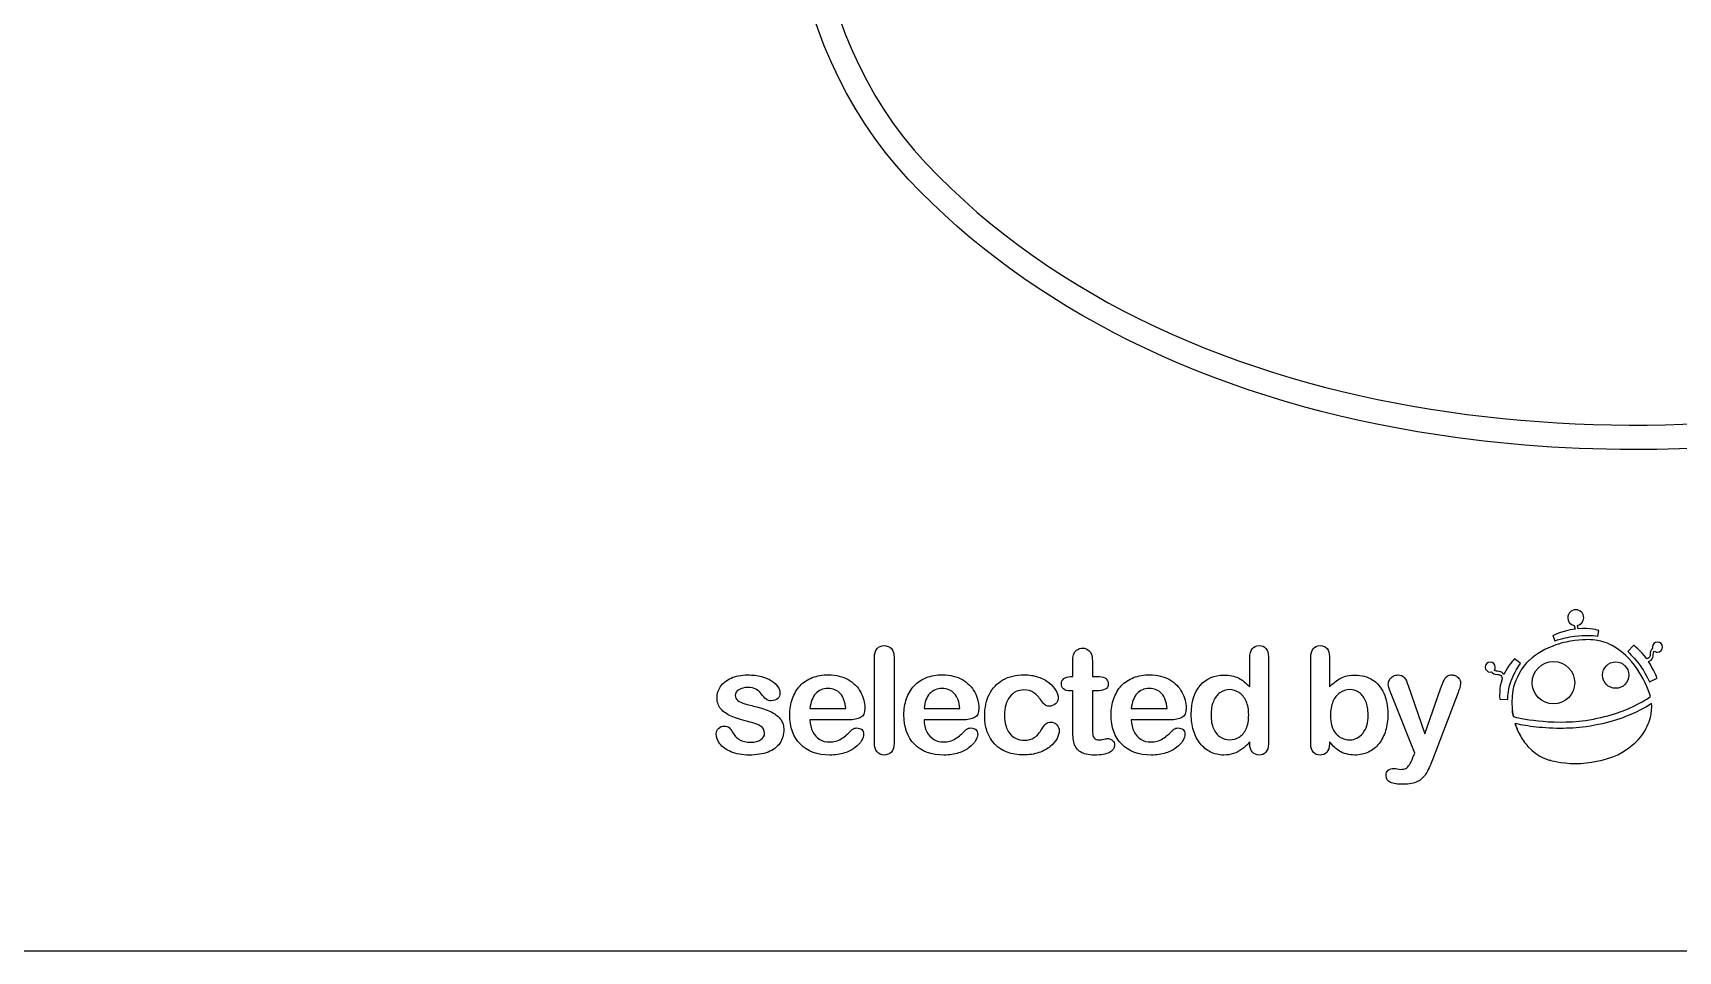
# Model space of a CAD drawing. Extents: x -59 to 224, y -160 to 123.
# Drawn here: x -6.6 to 87.8, y -160.2 to -107.5 of the extents above; entities that cross this region are included whole.
import ezdxf

# ---------------------------------------------------------------- set-up
doc = ezdxf.new("R2010")
doc.units = 0
doc.layers.add('ink_ext_XXXXXX', color=7, linetype='CONTINUOUS')

msp = doc.modelspace()

# ---------------------------------------------------------------- linework, layer by layer
at = {"layer": 'ink_ext_XXXXXX', "color": 7}
for points in [[(-58.579472, 122.784375), (223.995521, 122.784375), (223.995521, -160.178673), (-58.579472, -160.178673)], [(80.645685, -143.547953)], [(84.215091, -143.577586)], [(37.970159, -146.257992)], [(44.517008, -146.257992)], [(56.41338, -146.257992)], [(78.284896, -146.355006), (78.283838, -146.347703)], [(60.988202, -146.614368)], [(67.841969, -146.647176)], [(78.677891, -147.687165), (78.649669, -147.62931)], [(78.713169, -147.755922), (78.706113, -147.742163)]]:
    msp.add_lwpolyline(points, close=True, dxfattribs=at)
for points in [[(81.828902, -141.487096), (81.886758, -141.687756)], [(82.071613, -141.667083), (82.019049, -141.487096)], [(80.615699, -142.061065), (80.715535, -142.367241)], [(83.193446, -142.099095), (83.245657, -141.768895)], [(41.670445, -148.234676), (41.670445, -143.327467)], [(42.801803, -143.327467), (42.801803, -148.234676)], [(63.21423, -145.014203), (63.21423, -143.344153)], [(64.2835, -143.285592), (64.2835, -148.276269)], [(66.718372, -148.276269), (66.718372, -143.336004)], [(67.787994, -143.285592), (67.787994, -145.014203)], [(78.705055, -143.722296), (78.707524, -143.719121), (78.75656, -143.656961), (78.621094, -143.558995), (78.40978, -143.404796)], [(79.253271, -143.489392), (79.23916, -143.50248)], [(85.236382, -142.626886), (84.907594, -142.979663)], [(86.327877, -142.723194), (86.337402, -142.794843)], [(52.924761, -144.421784), (53.048939, -144.421784), (53.048939, -143.741699)], [(54.180297, -143.650611), (54.180297, -144.421784), (54.595164, -144.421784)], [(77.016308, -144.160093), (77.088627, -144.15085)], [(77.435408, -144.113103), (77.429058, -144.113103)], [(77.802649, -144.292385), (77.763844, -144.240562)], [(53.048939, -147.409917), (53.048939, -145.238111), (52.899714, -145.238111)], [(54.391964, -145.238111), (54.180297, -145.238111), (54.180297, -147.319218)], [(72.582244, -149.063704), (72.685961, -148.810833), (71.293194, -145.304539)], [(72.304608, -144.923504), (73.262047, -147.708402), (74.169744, -145.117532)], [(75.172691, -145.337348), (73.697374, -149.200935)], [(77.696816, -144.548537), (77.695758, -144.550618)], [(86.14796, -144.713919), (86.591755, -144.503628)], [(37.970159, -146.257992), (40.021914, -146.257992)], [(44.517008, -146.257992), (46.568411, -146.257992)], [(56.41338, -146.257992), (58.465136, -146.257992)], [(77.560997, -145.706671), (78.018902, -145.725403)], [(78.259496, -145.908107), (78.259496, -145.909518)], [(78.283838, -146.347703), (78.284896, -146.355006), (78.291599, -146.409722)], [(40.183486, -146.900189), (37.970159, -146.900189)], [(46.730336, -146.900189), (44.517008, -146.900189)], [(58.626708, -146.900189), (56.41338, -146.900189)], [(78.341694, -146.714134), (78.342752, -146.714134)], [(78.447527, -147.115277), (78.445763, -147.115277)], [(63.21423, -148.276269), (63.21423, -148.164509)], [(67.787994, -148.164509), (67.787994, -148.276269)], [(78.644024, -147.617315), (78.649669, -147.62931), (78.677891, -147.687165), (78.706113, -147.742163), (78.713169, -147.755922)], [(80.446366, -149.217903), (80.456596, -149.219279), (80.465769, -149.222842)]]:
    msp.add_lwpolyline(points, dxfattribs=at)
for points in [[(43.634006, -115.876135), (35.934278, -107.695219), (35.934278, -95.769919), (35.934278, -85.248322)], [(37.296, -85.248322), (37.296, -95.516978), (37.296, -107.155116), (44.625664, -114.942333)], [(44.625664, -114.942333), (59.627891, -130.881855), (86.650669, -132.537441), (105.409626, -127.329842)], [(72.844358, -130.362884), (60.727147, -128.315115), (50.626767, -123.305283), (43.634006, -115.876135)], [(105.773693, -128.641434), (99.219082, -130.460992), (92.208682, -131.384987), (85.266016, -131.384987)], [(85.266016, -131.384987), (81.062316, -131.384987), (76.884016, -131.04625), (72.844358, -130.362884)], [(81.924152, -140.583244), (81.671563, -140.583244), (81.466952, -140.787185), (81.466952, -141.039386)], [(82.382057, -141.039386), (82.382057, -140.787185), (82.176741, -140.583244), (81.924152, -140.583244)], [(81.466952, -141.039386), (81.466952, -141.259872), (81.622174, -141.443704), (81.828902, -141.487096)], [(82.019049, -141.487096), (82.22613, -141.443704), (82.382057, -141.259872), (82.382057, -141.039386)], [(83.245657, -141.768895), (83.245657, -141.768895), (82.738716, -141.61265), (82.071613, -141.667083)], [(81.886758, -141.687756), (81.179085, -141.785581), (80.615699, -142.061065), (80.615699, -142.061065)], [(80.715535, -142.367241), (81.143808, -142.224366), (81.515283, -142.137689), (81.851833, -142.101282)], [(81.877585, -142.344381), (81.555499, -142.378142), (81.196724, -142.462879), (80.781152, -142.602615)], [(81.851833, -142.101282), (82.182033, -142.066004), (82.430035, -142.05087), (82.63253, -142.05087)], [(82.63253, -142.29464), (82.438855, -142.29464), (82.198613, -142.310479), (81.877585, -142.344381)], [(82.63253, -142.05087), (82.849488, -142.05087), (83.010002, -142.068086), (83.193446, -142.099095)], [(83.171221, -142.342159), (82.987424, -142.312561), (82.840669, -142.29464), (82.63253, -142.29464)], [(85.456869, -143.980811), (84.588682, -142.739739), (83.65241, -142.421534), (83.171221, -142.342159)], [(86.617155, -142.433951), (86.458052, -142.433951), (86.327877, -142.56335), (86.327877, -142.723194)], [(86.907138, -142.723194), (86.907138, -142.56335), (86.777668, -142.433951), (86.617155, -142.433951)], [(41.670445, -143.327467), (41.670445, -143.101054), (41.720892, -142.929216), (41.821786, -142.813611)], [(41.821786, -142.813611), (41.922681, -142.697159), (42.058853, -142.639268), (42.22995, -142.639268)], [(42.22995, -142.639268), (42.4014, -142.639268), (42.539336, -142.696453), (42.644464, -142.811388)], [(42.644464, -142.811388), (42.749592, -142.926041), (42.801803, -143.098161), (42.801803, -143.327467)], [(53.048939, -143.741699), (53.048939, -143.558995), (53.053878, -143.416508), (53.063403, -143.312298)], [(53.063403, -143.312298), (53.07328, -143.208969), (53.100092, -143.120069), (53.144542, -143.045668)], [(53.144542, -143.045668), (53.188639, -142.968092), (53.251786, -142.905227), (53.335042, -142.856861)], [(53.335042, -142.856861), (53.417944, -142.808637), (53.510372, -142.784648), (53.612678, -142.784648)], [(53.612678, -142.784648), (53.756258, -142.784648), (53.88608, -142.83827), (54.002144, -142.945903)], [(54.002144, -142.945903), (54.079755, -143.018116), (54.128792, -143.105605), (54.149253, -143.208969)], [(54.149253, -143.208969), (54.170067, -143.312298), (54.180297, -143.459759), (54.180297, -143.650611)], [(63.21423, -143.344153), (63.21423, -143.111955), (63.260444, -142.936236), (63.352872, -142.817738)], [(63.352872, -142.817738), (63.445652, -142.698535), (63.577591, -142.639268), (63.748689, -142.639268)], [(63.748689, -142.639268), (63.920139, -142.639268), (64.052077, -142.693561), (64.144505, -142.803275)], [(64.144505, -142.803275), (64.237286, -142.912001), (64.2835, -143.07322), (64.2835, -143.285592)], [(66.718372, -143.336004), (66.718372, -143.106311), (66.764586, -142.932815), (66.857366, -142.815657)], [(66.857366, -142.815657), (66.950147, -142.697829), (67.079263, -142.639268), (67.244716, -142.639268)], [(67.244716, -142.639268), (67.418988, -142.639268), (67.553044, -142.694936), (67.646883, -142.807543)], [(67.646883, -142.807543), (67.741075, -142.919021), (67.787994, -143.078865), (67.787994, -143.285592)], [(78.40978, -143.404796), (78.397785, -143.421306), (78.065116, -143.727235), (77.802649, -144.292385)], [(79.23916, -143.50248), (79.177777, -143.558995), (79.04866, -143.678199), (78.900846, -143.86697)], [(80.781152, -142.602615), (80.196952, -142.79763), (79.668491, -143.104229), (79.253271, -143.489392)], [(84.907594, -142.979663), (85.155596, -143.205512), (85.409244, -143.488016), (85.655835, -143.841464)], [(85.996971, -143.395976), (85.655835, -142.918315), (85.236382, -142.626886), (85.236382, -142.626886)], [(86.124677, -143.335334), (86.087988, -143.367437), (86.041774, -143.384652), (85.996971, -143.395976)], [(86.103863, -143.554303), (86.153605, -143.537088), (86.203699, -143.510206), (86.247796, -143.470801)], [(86.192057, -143.146527), (86.192763, -143.23197), (86.170538, -143.293283), (86.124677, -143.335334)], [(86.337402, -142.794843), (86.258027, -142.86681), (86.189235, -142.980334), (86.192057, -143.146527)], [(86.247796, -143.470801), (86.333874, -143.392378), (86.37656, -143.281994), (86.374796, -143.142964)], [(86.374796, -143.142964), (86.373385, -143.052688), (86.403019, -142.991376), (86.438649, -142.951406)], [(86.438649, -142.951406), (86.488391, -142.989153), (86.55048, -143.013565), (86.617155, -143.013565)], [(86.617155, -143.013565), (86.777668, -143.013565), (86.907138, -142.883038), (86.907138, -142.723194)], [(33.438728, -144.502252), (33.702606, -144.382343), (34.021517, -144.322018), (34.39405, -144.322018)], [(34.39405, -144.322018), (34.686856, -144.322018), (34.950381, -144.352745), (35.18392, -144.413352)], [(35.18392, -144.413352), (35.417459, -144.473995), (35.612192, -144.555592), (35.768473, -144.658251)], [(37.398306, -144.948199), (37.588806, -144.743552), (37.823756, -144.586601), (38.102803, -144.477593)], [(38.102803, -144.477593), (38.38185, -144.367879), (38.691236, -144.313587), (39.031314, -144.313587)], [(39.031314, -144.313587), (39.473345, -144.313587), (39.852581, -144.407426), (40.169022, -144.593339)], [(43.945156, -144.948199), (44.135656, -144.743552), (44.370606, -144.586601), (44.649653, -144.477593)], [(44.649653, -144.477593), (44.9287, -144.367879), (45.238086, -144.313587), (45.578164, -144.313587)], [(45.578164, -144.313587), (46.019842, -144.313587), (46.399431, -144.407426), (46.715519, -144.593339)], [(49.046322, -144.605616), (49.386047, -144.411306), (49.792447, -144.313587), (50.264817, -144.313587)], [(50.264817, -144.313587), (50.557622, -144.313587), (50.826086, -144.357014), (51.070914, -144.442315)], [(51.070914, -144.442315), (51.315389, -144.528005), (51.522822, -144.638813), (51.692861, -144.773856)], [(52.532825, -144.535449), (52.622783, -144.459531), (52.753311, -144.421784), (52.924761, -144.421784)], [(54.595164, -144.421784), (54.755325, -144.421784), (54.877739, -144.459531), (54.9617, -144.535449)], [(55.841175, -144.948199), (56.032028, -144.743552), (56.266978, -144.586601), (56.546025, -144.477593)], [(56.546025, -144.477593), (56.825072, -144.367879), (57.134458, -144.313587), (57.474536, -144.313587)], [(57.474536, -144.313587), (57.916566, -144.313587), (58.295803, -144.407426), (58.612244, -144.593339)], [(60.370489, -144.923504), (60.716211, -144.528005), (61.170941, -144.330132), (61.734327, -144.330132)], [(61.734327, -144.330132), (62.060294, -144.330132), (62.335461, -144.386647), (62.559122, -144.498407)], [(68.438516, -144.506521), (68.659708, -144.389399), (68.933463, -144.330132), (69.259077, -144.330132)], [(69.259077, -144.330132), (69.635138, -144.330132), (69.96428, -144.419702), (70.247913, -144.597467)], [(71.239572, -144.595421), (71.288961, -144.512871), (71.357752, -144.446584), (71.444536, -144.396842)], [(71.444536, -144.396842), (71.531672, -144.346677), (71.622336, -144.322018), (71.715822, -144.322018)], [(71.715822, -144.322018), (71.879158, -144.322018), (72.002277, -144.373524), (72.084827, -144.477593)], [(72.084827, -144.477593), (72.168083, -144.580922), (72.241108, -144.729759), (72.304608, -144.923504)], [(74.364477, -144.624349), (74.422685, -144.505815), (74.484069, -144.42577), (74.549333, -144.384424)], [(74.549333, -144.384424), (74.613891, -144.34255), (74.705966, -144.322018), (74.824852, -144.322018)], [(74.824852, -144.322018), (74.910224, -144.322018), (74.992422, -144.344596), (75.071091, -144.390774)], [(75.071091, -144.390774), (75.150113, -144.436248), (75.211144, -144.497701), (75.25383, -144.574607)], [(77.016308, -143.580479), (76.856499, -143.580479), (76.726324, -143.71069), (76.726324, -143.870427)], [(76.726324, -143.870427), (76.726324, -144.030271), (76.856499, -144.160093), (77.016308, -144.160093)], [(77.306291, -143.870427), (77.306291, -143.71069), (77.176469, -143.580479), (77.016308, -143.580479)], [(77.088627, -144.15085), (77.159535, -144.230225), (77.272424, -144.299123), (77.43823, -144.29556)], [(77.243849, -144.049003), (77.283008, -143.999967), (77.306291, -143.938231), (77.306291, -143.870427)], [(77.429058, -144.113103), (77.342627, -144.113103), (77.283008, -144.084281), (77.243849, -144.049003)], [(77.763844, -144.240562), (77.684822, -144.154449), (77.575108, -144.110351), (77.435408, -144.113103)], [(77.43823, -144.29556), (77.523249, -144.294854), (77.586044, -144.317044), (77.627672, -144.363328)], [(77.627672, -144.363328), (77.675649, -144.415434), (77.69223, -144.491351), (77.696816, -144.548537)], [(78.179769, -144.758686), (78.407663, -144.13113), (78.693413, -143.738806), (78.705055, -143.722296)], [(78.900846, -143.86697), (78.88356, -143.892617), (78.618271, -144.267302), (78.409427, -144.842753)], [(79.426133, -144.768211), (79.426133, -144.094476), (79.972233, -143.547953), (80.645685, -143.547953)], [(80.645685, -143.547953), (81.319844, -143.547953), (81.865944, -144.094476), (81.865944, -144.768211)], [(83.460852, -144.332884), (83.460852, -143.916041), (83.799166, -143.577586), (84.215091, -143.577586)], [(84.215091, -145.088604), (83.799166, -145.088604), (83.460852, -144.74962), (83.460852, -144.332884)], [(84.215091, -143.577586), (84.631369, -143.577586), (84.970388, -143.916041), (84.970388, -144.332884)], [(84.970388, -144.332884), (84.970388, -144.74962), (84.631369, -145.088604), (84.215091, -145.088604)], [(86.212166, -145.560586), (86.092221, -145.115063), (85.76061, -144.416951), (85.456869, -143.980811)], [(85.655835, -143.841464), (85.826932, -144.085657), (86.00191, -144.400264), (86.14796, -144.713919)], [(86.591755, -144.503628), (86.591755, -144.503628), (86.38926, -144.002719), (86.103863, -143.554303)], [(32.636864, -145.627684), (32.636864, -145.400883), (32.704598, -145.187417), (32.840064, -144.98524)], [(32.840064, -144.98524), (32.975531, -144.783522), (33.17485, -144.622267), (33.438728, -144.502252)], [(33.884286, -145.174329), (33.74882, -145.261148), (33.681439, -145.369027), (33.681439, -145.499273)], [(34.39405, -145.043131), (34.189792, -145.043131), (34.019753, -145.086805), (33.884286, -145.174329)], [(34.866773, -145.142614), (34.750709, -145.076186), (34.59337, -145.043131), (34.39405, -145.043131)], [(35.169456, -145.407903), (35.083378, -145.297378), (34.982836, -145.209184), (34.866773, -145.142614)], [(35.449209, -145.706671), (35.367717, -145.639961), (35.274231, -145.540865), (35.169456, -145.407903)], [(35.768473, -144.658251), (35.9244, -144.760203), (36.043286, -144.873092), (36.124778, -144.99794)], [(36.246839, -145.362289), (36.246839, -145.492499), (36.203448, -145.598756), (36.116311, -145.681306)], [(36.124778, -144.99794), (36.20627, -145.121801), (36.246839, -145.243756), (36.246839, -145.362289)], [(36.963331, -145.683352), (37.062461, -145.397285), (37.207453, -145.15281), (37.398306, -144.948199)], [(38.300006, -145.393439), (38.118678, -145.588138), (38.008611, -145.876286), (37.970159, -146.257992)], [(38.99392, -145.101269), (38.712403, -145.101269), (38.480628, -145.198988), (38.300006, -145.393439)], [(39.709, -145.389171), (39.528025, -145.197613), (39.289547, -145.101269), (38.99392, -145.101269)], [(40.021914, -146.257992), (39.994045, -145.870642), (39.889622, -145.581399), (39.709, -145.389171)], [(40.169022, -144.593339), (40.485464, -144.779924), (40.722531, -145.021224), (40.87987, -145.316816)], [(40.87987, -145.316816), (41.037209, -145.612409), (41.116231, -145.913363), (41.116231, -146.219963)], [(43.509475, -145.683352), (43.608958, -145.397285), (43.754303, -145.15281), (43.945156, -144.948199)], [(44.846503, -145.393439), (44.665528, -145.588138), (44.555461, -145.876286), (44.517008, -146.257992)], [(45.54077, -145.101269), (45.2589, -145.101269), (45.027478, -145.198988), (44.846503, -145.393439)], [(46.255497, -145.389171), (46.074875, -145.197613), (45.836397, -145.101269), (45.54077, -145.101269)], [(46.568411, -146.257992), (46.540895, -145.870642), (46.436472, -145.581399), (46.255497, -145.389171)], [(46.715519, -144.593339), (47.032314, -144.779924), (47.269028, -145.021224), (47.426719, -145.316816)], [(47.426719, -145.316816), (47.584058, -145.612409), (47.663081, -145.913363), (47.663081, -146.219963)], [(48.267036, -145.433268), (48.446247, -145.076186), (48.706244, -144.800738), (49.046322, -144.605616)], [(50.248236, -145.184524), (49.913803, -145.184524), (49.644281, -145.314735), (49.440022, -145.575755)], [(50.822206, -145.341475), (50.671569, -145.236736), (50.480364, -145.184524), (50.248236, -145.184524)], [(51.255417, -145.814268), (51.117128, -145.603977), (50.972842, -145.447026), (50.822206, -145.341475)], [(51.692861, -144.773856), (51.862547, -144.909746), (51.992369, -145.053609), (52.082328, -145.207102)], [(52.082328, -145.207102), (52.171933, -145.360208), (52.217089, -145.503541), (52.217089, -145.635833)], [(52.398417, -144.827619), (52.398417, -144.708945), (52.442867, -144.611261), (52.532825, -144.535449)], [(52.526828, -145.121801), (52.441103, -145.044507), (52.398417, -144.946788), (52.398417, -144.827619)], [(52.899714, -145.238111), (52.73673, -145.238111), (52.612553, -145.199659), (52.526828, -145.121801)], [(54.908078, -145.146495), (54.78778, -145.207808), (54.615978, -145.238111), (54.391964, -145.238111)], [(55.088347, -144.827619), (55.088347, -144.979878), (55.028375, -145.086135), (54.908078, -145.146495)], [(54.9617, -144.535449), (55.046014, -144.611261), (55.088347, -144.708945), (55.088347, -144.827619)], [(55.4062, -145.683352), (55.505683, -145.397285), (55.650675, -145.15281), (55.841175, -144.948199)], [(56.742875, -145.393439), (56.5619, -145.588138), (56.452186, -145.876286), (56.41338, -146.257992)], [(57.437494, -145.101269), (57.155272, -145.101269), (56.92385, -145.198988), (56.742875, -145.393439)], [(58.152222, -145.389171), (57.971247, -145.197613), (57.733122, -145.101269), (57.437494, -145.101269)], [(58.465136, -146.257992), (58.437619, -145.870642), (58.333197, -145.581399), (58.152222, -145.389171)], [(58.612244, -144.593339), (58.928686, -144.779924), (59.165753, -145.021224), (59.322739, -145.316816)], [(59.322739, -145.316816), (59.480783, -145.612409), (59.5591, -145.913363), (59.5591, -146.219963)], [(59.852611, -146.577009), (59.852611, -145.869266), (60.025472, -145.318192), (60.370489, -144.923504)], [(61.5022, -145.343663), (61.339216, -145.46149), (61.212922, -145.629765), (61.122964, -145.849546)], [(62.057472, -145.167979), (61.850391, -145.167979), (61.665536, -145.22654), (61.5022, -145.343663)], [(62.6071, -145.339394), (62.43953, -145.225164), (62.256791, -145.167979), (62.057472, -145.167979)], [(62.559122, -144.498407), (62.783136, -144.609885), (63.001505, -144.782005), (63.21423, -145.014203)], [(63.005033, -145.836881), (62.906961, -145.619852), (62.774316, -145.45447), (62.6071, -145.339394)], [(67.787994, -145.014203), (68.000719, -144.793012), (68.217325, -144.623643), (68.438516, -144.506521)], [(68.384894, -145.343663), (68.215913, -145.46149), (68.083269, -145.630859), (67.986961, -145.853426)], [(68.96098, -145.167979), (68.74508, -145.167979), (68.553169, -145.22654), (68.384894, -145.343663)], [(69.512019, -145.343663), (69.35468, -145.22654), (69.17053, -145.167979), (68.96098, -145.167979)], [(69.876791, -145.843231), (69.791066, -145.627684), (69.669711, -145.46149), (69.512019, -145.343663)], [(70.247913, -144.597467), (70.531194, -144.776078), (70.750622, -145.034312), (70.906902, -145.372626)], [(70.906902, -145.372626), (71.063183, -145.71161), (71.140794, -146.112753), (71.140794, -146.577009)], [(71.164783, -144.864943), (71.164783, -144.768211), (71.18983, -144.678641), (71.239572, -144.595421)], [(71.293194, -145.304539), (71.207822, -145.102398), (71.164783, -144.956313), (71.164783, -144.864943)], [(74.169744, -145.117532), (74.241358, -144.90837), (74.306622, -144.743552), (74.364477, -144.624349)], [(75.26406, -145.043131), (75.239366, -145.139722), (75.208674, -145.238111), (75.172691, -145.337348)], [(75.25383, -144.574607), (75.296516, -144.652606), (75.318035, -144.734027), (75.318035, -144.81947)], [(75.318035, -144.81947), (75.306747, -144.871716), (75.288755, -144.946788), (75.26406, -145.043131)], [(77.695758, -144.550618), (77.506669, -145.065991), (77.560997, -145.706671), (77.560997, -145.706671)], [(78.018902, -145.725403), (78.028074, -145.491829), (78.061588, -145.083242), (78.179769, -144.758686)], [(78.409427, -144.842753), (78.252794, -145.274095), (78.259496, -145.901087), (78.259496, -145.908107)], [(80.645685, -145.987094), (79.972233, -145.987094), (79.426133, -145.442088), (79.426133, -144.768211)], [(81.865944, -144.768211), (81.865944, -145.442088), (81.319844, -145.987094), (80.645685, -145.987094)], [(32.856645, -146.27041), (32.710242, -146.096102), (32.636864, -145.881649), (32.636864, -145.627684)], [(33.442961, -146.690568), (33.198487, -146.584735), (33.003048, -146.443906), (32.856645, -146.27041)], [(33.681439, -145.499273), (33.681439, -145.617771), (33.730828, -145.715878), (33.830664, -145.79169)], [(33.830664, -145.79169), (33.930148, -145.867185), (34.064203, -145.93005), (34.232478, -145.980462)], [(34.232478, -145.980462), (34.401106, -146.029815), (34.633234, -146.090423), (34.928861, -146.162107)], [(34.928861, -146.162107), (35.279875, -146.24822), (35.566684, -146.35049), (35.788934, -146.468706)], [(35.745189, -145.806154), (35.629478, -145.806154), (35.5307, -145.772923), (35.449209, -145.706671)], [(36.116311, -145.681306), (36.029528, -145.764526), (35.905703, -145.806154), (35.745189, -145.806154)], [(36.813753, -146.614368), (36.813753, -146.279935), (36.863495, -145.969843), (36.963331, -145.683352)], [(41.116231, -146.219963), (41.116231, -146.50536), (41.034739, -146.689192), (40.871756, -146.774212)], [(43.36025, -146.614368), (43.36025, -146.279935), (43.410345, -145.969843), (43.509475, -145.683352)], [(47.663081, -146.219963), (47.663081, -146.50536), (47.581236, -146.689192), (47.418253, -146.774212)], [(47.997514, -146.663686), (47.997514, -146.199431), (48.087472, -145.789609), (48.267036, -145.433268)], [(49.440022, -145.575755), (49.235411, -145.836881), (49.133458, -146.193786), (49.133458, -146.647176)], [(51.464614, -146.048548), (51.402525, -146.000182), (51.332675, -145.921901), (51.255417, -145.814268)], [(51.698858, -146.120903), (51.604667, -146.120903), (51.526703, -146.096773), (51.464614, -146.048548)], [(52.065394, -145.980462), (51.964853, -146.073913), (51.842439, -146.120903), (51.698858, -146.120903)], [(52.217089, -145.635833), (52.217089, -145.771547), (52.166289, -145.885953), (52.065394, -145.980462)], [(55.256975, -146.614368), (55.256975, -146.279935), (55.307069, -145.969843), (55.4062, -145.683352)], [(59.5591, -146.219963), (59.5591, -146.50536), (59.477961, -146.689192), (59.314978, -146.774212)], [(61.122964, -145.849546), (61.033358, -146.069362), (60.988202, -146.324032), (60.988202, -146.614368)], [(63.152141, -146.614368), (63.152141, -146.313131), (63.102752, -146.054192), (63.005033, -145.836881)], [(67.986961, -145.853426), (67.8903, -146.075959), (67.841969, -146.340542), (67.841969, -146.647176)], [(70.005555, -146.614368), (70.005555, -146.315883), (69.962869, -146.058743), (69.876791, -145.843231)], [(78.259496, -145.909518), (78.259496, -146.056944), (78.267963, -146.203029), (78.283838, -146.347703)], [(82.478719, -146.931162), (83.745896, -146.754774), (84.709332, -146.380088), (85.293532, -146.096773)], [(85.293532, -146.096773), (85.779307, -145.861117), (86.091516, -145.648074), (86.212166, -145.560586)], [(86.27743, -145.960353), (86.105274, -146.075959), (85.833635, -146.240776), (85.466394, -146.419917)], [(86.213577, -146.751211), (86.261555, -146.566673), (86.299655, -146.271786), (86.27743, -145.960353)], [(32.719767, -147.389386), (32.807962, -147.301191), (32.920145, -147.256388), (33.055259, -147.256388)], [(33.055259, -147.256388), (33.174145, -147.256388), (33.265514, -147.285351), (33.329014, -147.343912)], [(34.39405, -146.995403), (34.004584, -146.898672), (33.687436, -146.797495), (33.442961, -146.690568)], [(35.138411, -147.256388), (34.987775, -147.165442), (34.739773, -147.078624), (34.39405, -146.995403)], [(35.364189, -147.691716), (35.364189, -147.492714), (35.288695, -147.348181), (35.138411, -147.256388)], [(35.788934, -146.468706), (36.011184, -146.58791), (36.180164, -146.727927), (36.294817, -146.889852)], [(36.294817, -146.889852), (36.409117, -147.051742), (36.46662, -147.235574), (36.46662, -147.442972)], [(37.41912, -148.300963), (37.015542, -147.886837), (36.813753, -147.324474), (36.813753, -146.614368)], [(37.970159, -146.900189), (37.972981, -147.157328), (38.024486, -147.383741), (38.125734, -147.580238)], [(40.871756, -146.774212), (40.70842, -146.858137), (40.479114, -146.900189), (40.183486, -146.900189)], [(43.965617, -148.300963), (43.562392, -147.886837), (43.36025, -147.324474), (43.36025, -146.614368)], [(44.517008, -146.900189), (44.519831, -147.157328), (44.571336, -147.383741), (44.672231, -147.580238)], [(47.418253, -146.774212), (47.254917, -146.858137), (47.025964, -146.900189), (46.730336, -146.900189)], [(48.5863, -148.303151), (48.193658, -147.895657), (47.997514, -147.349557), (47.997514, -146.663686)], [(49.133458, -146.647176), (49.133458, -146.860219), (49.159564, -147.056046), (49.211775, -147.233528)], [(49.211775, -147.233528), (49.264339, -147.411963), (49.340539, -147.563693), (49.440022, -147.689635)], [(51.27623, -147.434859), (51.345022, -147.307929), (51.419811, -147.208022), (51.499892, -147.136514)], [(51.499892, -147.136514), (51.579972, -147.064865), (51.678397, -147.028176), (51.794461, -147.028176)], [(51.794461, -147.028176), (51.932397, -147.028176), (52.046697, -147.081375), (52.138067, -147.186256)], [(52.138067, -147.186256), (52.229436, -147.291666), (52.274944, -147.403144), (52.274944, -147.521677)], [(55.862341, -148.300963), (55.458764, -147.886837), (55.256975, -147.324474), (55.256975, -146.614368)], [(56.41338, -146.900189), (56.416203, -147.157328), (56.468061, -147.383741), (56.568955, -147.580238)], [(59.314978, -146.774212), (59.151641, -146.858137), (58.922689, -146.900189), (58.626708, -146.900189)], [(59.983139, -147.509401), (59.896003, -147.221816), (59.852611, -146.911054), (59.852611, -146.577009)], [(60.988202, -146.614368), (60.988202, -146.920967), (61.03618, -147.181987), (61.13143, -147.397499)], [(63.005033, -147.416232), (63.102752, -147.202096), (63.152141, -146.93462), (63.152141, -146.614368)], [(67.841969, -146.647176), (67.841969, -147.098062), (67.944627, -147.443819), (68.15065, -147.685789)], [(69.696522, -147.677252), (69.902544, -147.430026), (70.005555, -147.075731), (70.005555, -146.614368)], [(71.140794, -146.577009), (71.140794, -146.91945), (71.097402, -147.233528), (71.010619, -147.519596)], [(78.342752, -146.714134), (78.321233, -146.611475), (78.304652, -146.510334), (78.291599, -146.409722)], [(78.291599, -146.409722), (78.304652, -146.511004), (78.321233, -146.612992), (78.341694, -146.714134)], [(78.291599, -146.409722), (78.304652, -146.510334), (78.321233, -146.611475), (78.342752, -146.714134)], [(78.342752, -146.714134), (78.646141, -146.791462), (80.455891, -147.212997), (82.478719, -146.931162)], [(78.445763, -147.115277), (78.501149, -147.288914), (78.567119, -147.456766), (78.644024, -147.617315)], [(78.644024, -147.617315), (78.565708, -147.453309), (78.501149, -147.285351), (78.447527, -147.115277)], [(79.500921, -147.296217), (79.034902, -147.237656), (78.670483, -147.166148), (78.447527, -147.115277)], [(78.447527, -147.115277), (78.501149, -147.285351), (78.565708, -147.453309), (78.644024, -147.617315)], [(81.043971, -147.392949), (80.44178, -147.392949), (79.909438, -147.348181), (79.500921, -147.296217)], [(82.529166, -147.294171), (82.009877, -147.36582), (81.506816, -147.392949), (81.043971, -147.392949)], [(85.466394, -146.419917), (84.856088, -146.717026), (83.851377, -147.109633), (82.529166, -147.294171)], [(85.758494, -147.745056), (85.97016, -147.432107), (86.12256, -147.098062), (86.213577, -146.751211)], [(32.587123, -147.708402), (32.587123, -147.584507), (32.63122, -147.47758), (32.719767, -147.389386)], [(32.794203, -148.269954), (32.656267, -148.08337), (32.587123, -147.896362), (32.587123, -147.708402)], [(33.329014, -147.343912), (33.392514, -147.401768), (33.453192, -147.482942), (33.5114, -147.588352)], [(33.5114, -147.588352), (33.627817, -147.789824), (33.766459, -147.94046), (33.928031, -148.039943)], [(33.928031, -148.039943), (34.089603, -148.139709), (34.310089, -148.189203), (34.589136, -148.189203)], [(34.589136, -148.189203), (34.81562, -148.189203), (35.001534, -148.139038), (35.146525, -148.037756)], [(35.146525, -148.037756), (35.291517, -147.937285), (35.364189, -147.821926), (35.364189, -147.691716)], [(36.238725, -148.24526), (36.086678, -148.467545), (35.861959, -148.63649), (35.565273, -148.750755)], [(36.46662, -147.442972), (36.46662, -147.755251), (36.390773, -148.022586), (36.238725, -148.24526)], [(38.125734, -147.580238), (38.226628, -147.776065), (38.360684, -147.923914), (38.527547, -148.023398)], [(38.527547, -148.023398), (38.695117, -148.123199), (38.879267, -148.17294), (39.081056, -148.17294)], [(39.081056, -148.17294), (39.21617, -148.17294), (39.339995, -148.157065), (39.451825, -148.125245)], [(39.451825, -148.125245), (39.564009, -148.09286), (39.672311, -148.043118), (39.777439, -147.975737)], [(39.777439, -147.975737), (39.882214, -147.908357), (39.978875, -147.83572), (40.067422, -147.758003)], [(40.067422, -147.758003), (40.155617, -147.680815), (40.270622, -147.576111), (40.411381, -147.442972)], [(40.411381, -147.442972), (40.469589, -147.393654), (40.552139, -147.368572), (40.660089, -147.368572)], [(40.929611, -148.092189), (40.849531, -148.228609), (40.728528, -148.359524), (40.566603, -148.485466)], [(40.660089, -147.368572), (40.776153, -147.368572), (40.870345, -147.400392), (40.941959, -147.463786)], [(41.049909, -147.733062), (41.049909, -147.83572), (41.009692, -147.954924), (40.929611, -148.092189)], [(40.941959, -147.463786), (41.013925, -147.527039), (41.049909, -147.617315), (41.049909, -147.733062)], [(41.82602, -148.744828), (41.722303, -148.626295), (41.670445, -148.455833), (41.670445, -148.234676)], [(42.801803, -148.234676), (42.801803, -148.46437), (42.748886, -148.63649), (42.642347, -148.750755)], [(44.672231, -147.580238), (44.773125, -147.776065), (44.907181, -147.923914), (45.074397, -148.023398)], [(45.074397, -148.023398), (45.241614, -148.123199), (45.426117, -148.17294), (45.627553, -148.17294)], [(45.627553, -148.17294), (45.76302, -148.17294), (45.886845, -148.157065), (45.998675, -148.125245)], [(45.998675, -148.125245), (46.110506, -148.09286), (46.219161, -148.043118), (46.324289, -147.975737)], [(46.324289, -147.975737), (46.429064, -147.908357), (46.525725, -147.83572), (46.614272, -147.758003)], [(46.614272, -147.758003), (46.702467, -147.680815), (46.817119, -147.576111), (46.958231, -147.442972)], [(46.958231, -147.442972), (47.016439, -147.393654), (47.098989, -147.368572), (47.206939, -147.368572)], [(47.476108, -148.092189), (47.396028, -148.228609), (47.275378, -148.359524), (47.113453, -148.485466)], [(47.206939, -147.368572), (47.323003, -147.368572), (47.416842, -147.400392), (47.488808, -147.463786)], [(47.596406, -147.733062), (47.596406, -147.83572), (47.556542, -147.954924), (47.476108, -148.092189)], [(47.488808, -147.463786), (47.560775, -147.527039), (47.596406, -147.617315), (47.596406, -147.733062)], [(49.440022, -147.689635), (49.539506, -147.815188), (49.659803, -147.910826), (49.800561, -147.975737)], [(49.800561, -147.975737), (49.941672, -148.040649), (50.096189, -148.072751), (50.264817, -148.072751)], [(50.264817, -148.072751), (50.4913, -148.072751), (50.685328, -148.020505), (50.8469, -147.915801)], [(50.8469, -147.915801), (51.008825, -147.810214), (51.1517, -147.650512), (51.27623, -147.434859)], [(52.14865, -147.973656), (52.064336, -148.134064), (51.935925, -148.286464), (51.763064, -148.431879)], [(52.274944, -147.521677), (52.274944, -147.662788), (52.232964, -147.813107), (52.14865, -147.973656)], [(53.133958, -148.251186), (53.077161, -148.041319), (53.048939, -147.760896), (53.048939, -147.409917)], [(53.49238, -148.744828), (53.309994, -148.626295), (53.190755, -148.461477), (53.133958, -148.251186)], [(54.180297, -147.319218), (54.180297, -147.495607), (54.187, -147.631779), (54.198994, -147.726994)], [(54.198994, -147.726994), (54.211694, -147.821926), (54.244855, -147.899926), (54.298478, -147.959192)], [(54.298478, -147.959192), (54.352805, -148.018459), (54.440294, -148.048092), (54.56165, -148.048092)], [(54.56165, -148.048092), (54.628325, -148.048092), (54.71793, -148.03638), (54.831172, -148.012814)], [(54.831172, -148.012814), (54.944414, -147.989496), (55.032961, -147.977784), (55.096461, -147.977784)], [(55.096461, -147.977784), (55.18783, -147.977784), (55.269675, -148.01419), (55.343053, -148.087215)], [(55.343053, -148.087215), (55.41643, -148.160946), (55.453119, -148.251186), (55.453119, -148.358819)], [(56.568955, -147.580238), (56.66985, -147.776065), (56.803905, -147.923914), (56.970769, -148.023398)], [(56.970769, -148.023398), (57.137986, -148.123199), (57.322841, -148.17294), (57.524278, -148.17294)], [(57.524278, -148.17294), (57.659744, -148.17294), (57.783216, -148.157065), (57.8954, -148.125245)], [(57.8954, -148.125245), (58.00723, -148.09286), (58.115886, -148.043118), (58.220661, -147.975737)], [(58.220661, -147.975737), (58.325436, -147.908357), (58.42245, -147.83572), (58.510644, -147.758003)], [(58.510644, -147.758003), (58.599191, -147.680815), (58.713844, -147.576111), (58.854603, -147.442972)], [(58.854603, -147.442972), (58.912811, -147.393654), (58.995714, -147.368572), (59.103311, -147.368572)], [(59.372833, -148.092189), (59.292753, -148.228609), (59.172103, -148.359524), (59.010178, -148.485466)], [(59.103311, -147.368572), (59.219375, -147.368572), (59.313214, -147.400392), (59.38518, -147.463786)], [(59.49313, -147.733062), (59.49313, -147.83572), (59.453266, -147.954924), (59.372833, -148.092189)], [(59.38518, -147.463786), (59.457147, -147.527039), (59.49313, -147.617315), (59.49313, -147.733062)], [(60.366608, -148.259759), (60.198333, -148.046716), (60.070627, -147.796597), (59.983139, -147.509401)], [(61.13143, -147.397499), (61.22668, -147.613435), (61.357208, -147.77536), (61.523366, -147.884791)], [(61.523366, -147.884791), (61.688819, -147.993659), (61.869794, -148.048092), (62.065939, -148.048092)], [(62.065939, -148.048092), (62.264905, -148.048092), (62.446586, -147.996551), (62.61098, -147.893187)], [(62.61098, -147.893187), (62.775727, -147.789153), (62.906961, -147.630403), (63.005033, -147.416232)], [(63.21423, -148.164509), (63.062183, -148.338005), (62.912252, -148.480245), (62.764439, -148.58883)], [(68.088208, -148.487689), (68.012361, -148.416004), (67.912172, -148.307701), (67.787994, -148.164509)], [(68.15065, -147.685789), (68.356319, -147.927372), (68.626547, -148.048092), (68.96098, -148.048092)], [(68.96098, -148.048092), (69.245319, -148.048092), (69.490852, -147.92462), (69.696522, -147.677252)], [(71.010619, -147.519596), (70.923483, -147.805699), (70.797188, -148.053737), (70.63103, -148.263604)], [(78.713169, -147.755922), (78.844402, -148.003289), (79.002094, -148.230796), (79.181305, -148.426905)], [(84.348794, -148.901074), (84.933346, -148.602588), (85.485091, -148.149375), (85.758494, -147.745056)], [(33.436611, -148.736256), (33.146628, -148.611831), (32.932492, -148.456538), (32.794203, -148.269954)], [(34.481186, -148.923263), (34.075139, -148.923263), (33.726948, -148.860434), (33.436611, -148.736256)], [(35.565273, -148.750755), (35.268234, -148.865125), (34.906636, -148.923263), (34.481186, -148.923263)], [(39.114217, -148.923263), (38.387495, -148.923263), (37.822345, -148.715865), (37.41912, -148.300963)], [(39.957709, -148.798415), (39.713234, -148.880965), (39.43207, -148.923263), (39.114217, -148.923263)], [(40.566603, -148.485466), (40.405031, -148.61102), (40.202184, -148.715865), (39.957709, -148.798415)], [(42.22995, -148.923263), (42.064497, -148.923263), (41.929736, -148.863326), (41.82602, -148.744828)], [(42.642347, -148.750755), (42.535808, -148.865125), (42.398578, -148.923263), (42.22995, -148.923263)], [(45.661067, -148.923263), (44.933992, -148.923263), (44.369195, -148.715865), (43.965617, -148.300963)], [(46.504206, -148.798415), (46.259731, -148.880965), (45.978567, -148.923263), (45.661067, -148.923263)], [(47.113453, -148.485466), (46.951881, -148.61102), (46.749033, -148.715865), (46.504206, -148.798415)], [(50.223189, -148.914867), (49.523983, -148.914867), (48.978236, -148.710926), (48.5863, -148.303151)], [(51.110072, -148.78187), (50.847606, -148.870064), (50.551978, -148.914867), (50.223189, -148.914867)], [(51.763064, -148.431879), (51.590203, -148.576553), (51.372539, -148.693676), (51.110072, -148.78187)], [(54.296361, -148.923263), (53.942525, -148.923263), (53.675119, -148.863326), (53.49238, -148.744828)], [(55.154669, -148.777601), (54.955703, -148.874227), (54.6696, -148.923263), (54.296361, -148.923263)], [(55.453119, -148.358819), (55.453119, -148.541276), (55.353283, -148.681293), (55.154669, -148.777601)], [(57.557791, -148.923263), (56.830716, -148.923263), (56.265566, -148.715865), (55.862341, -148.300963)], [(58.40093, -148.798415), (58.156455, -148.880965), (57.875291, -148.923263), (57.557791, -148.923263)], [(59.010178, -148.485466), (58.848605, -148.61102), (58.645758, -148.715865), (58.40093, -148.798415)], [(60.965625, -148.750755), (60.734555, -148.63649), (60.535236, -148.472378), (60.366608, -148.259759)], [(61.717747, -148.923263), (61.447166, -148.923263), (61.196341, -148.865125), (60.965625, -148.750755)], [(62.283602, -148.837574), (62.111094, -148.894053), (61.922358, -148.923263), (61.717747, -148.923263)], [(62.764439, -148.58883), (62.616625, -148.698509), (62.456111, -148.781059), (62.283602, -148.837574)], [(63.365219, -148.755024), (63.264325, -148.64284), (63.21423, -148.483385), (63.21423, -148.276269)], [(63.748689, -148.923263), (63.594172, -148.923263), (63.466466, -148.866501), (63.365219, -148.755024)], [(64.134275, -148.761338), (64.034791, -148.868547), (63.90638, -148.923263), (63.748689, -148.923263)], [(64.2835, -148.276269), (64.2835, -148.491816), (64.233405, -148.653741), (64.134275, -148.761338)], [(66.8616, -148.759292), (66.76635, -148.650284), (66.718372, -148.489064), (66.718372, -148.276269)], [(67.244716, -148.923263), (67.084555, -148.923263), (66.95685, -148.867877), (66.8616, -148.759292)], [(67.634536, -148.759292), (67.53223, -148.867877), (67.402408, -148.923263), (67.244716, -148.923263)], [(67.787994, -148.276269), (67.787994, -148.489064), (67.736841, -148.650284), (67.634536, -148.759292)], [(68.36408, -148.697133), (68.256483, -148.629047), (68.164408, -148.559197), (68.088208, -148.487689)], [(68.756016, -148.860434), (68.602205, -148.819229), (68.471677, -148.764513), (68.36408, -148.697133)], [(69.24673, -148.923263), (69.072811, -148.923263), (68.909122, -148.902449), (68.756016, -148.860434)], [(70.028133, -148.750755), (69.791772, -148.865125), (69.531422, -148.923263), (69.24673, -148.923263)], [(70.63103, -148.263604), (70.465224, -148.473895), (70.264494, -148.63649), (70.028133, -148.750755)], [(72.376927, -149.484533), (72.436547, -149.388895), (72.504986, -149.248912), (72.582244, -149.063704)], [(73.697374, -149.200935), (73.570022, -149.540624), (73.446197, -149.807007), (73.324136, -150.000611)], [(79.181305, -148.426905), (79.805016, -149.109177), (80.440721, -149.217198), (80.446366, -149.217903)], [(81.891344, -149.406957), (82.734482, -149.406957), (83.561394, -149.236495), (84.348794, -148.901074)], [(71.036372, -150.099848), (71.036372, -149.970308), (71.075883, -149.869837), (71.154552, -149.799563)], [(71.28508, -150.493548), (71.119274, -150.421899), (71.036372, -150.2907), (71.036372, -150.099848)], [(71.154552, -149.799563), (71.233222, -149.729431), (71.349991, -149.693448), (71.504861, -149.693448)], [(71.504861, -149.693448), (71.565538, -149.693448), (71.624805, -149.702267), (71.683013, -149.718812)], [(71.683013, -149.718812), (71.75498, -149.735358), (71.816716, -149.743895), (71.869633, -149.743895)], [(71.869633, -149.743895), (71.999102, -149.743895), (72.101761, -149.724457), (72.176197, -149.685334)], [(72.176197, -149.685334), (72.250986, -149.646458), (72.317661, -149.579783), (72.376927, -149.484533)], [(73.324136, -150.000611), (73.202427, -150.193687), (73.041561, -150.342524), (72.841536, -150.445852)], [(80.465769, -149.222842), (80.471766, -149.224924), (81.034799, -149.406957), (81.891344, -149.406957)], [(72.031205, -150.601462), (71.699241, -150.601462), (71.450533, -150.565761), (71.28508, -150.493548)], [(72.841536, -150.445852), (72.640805, -150.549922), (72.37093, -150.601462), (72.031205, -150.601462)]]:
    msp.add_open_spline(points, degree=3, dxfattribs=at)

doc.saveas('drawing.dxf')
